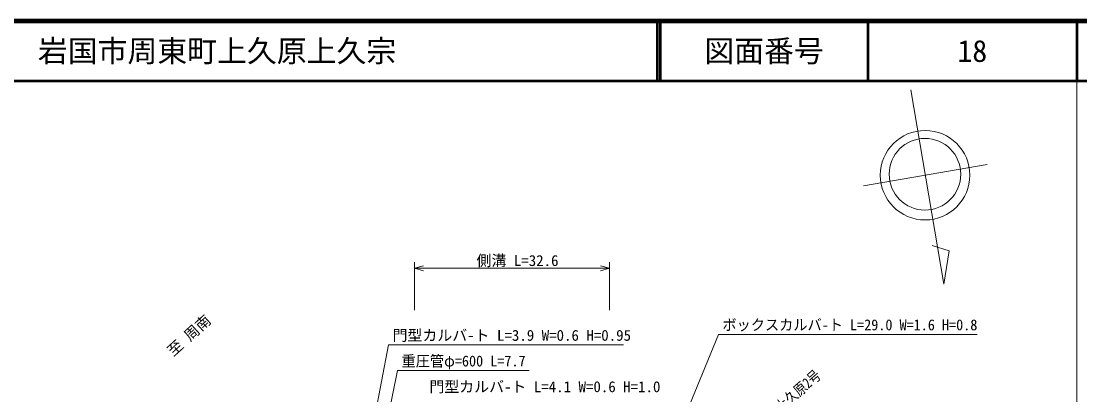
# Model space of a CAD drawing. Units: millimetres, scale not verified. Extents: x 40000 to 680000, y 20000 to 380000.
# Drawn here: x 402226 to 579500, y 317355 to 380000 of the extents above; entities that cross this region are included whole.
import ezdxf
from ezdxf.enums import TextEntityAlignment as Align

# ---------------------------------------------------------------- set-up
doc = ezdxf.new("R2010")
doc.units = ezdxf.units.MM
doc.header["$LTSCALE"] = 1000
for name, color, linetype, lineweight in [('M-BGD-EXST', 7, 'Continuous', 13), ('M-BMK-SRVR', 3, 'Continuous', 13), ('M-STR-HTXT', 7, 'Continuous', 13), ('M-TTL', 2, 'Continuous', 140), ('M-TTL-BAND', 7, 'Continuous', 13), ('M-TTL-LINE', 7, 'Continuous', 50)]:
    doc.layers.add(name, color=color, linetype=linetype, lineweight=lineweight)
doc.layers.add('M-BMK-HTXT', color=7, linetype='Continuous')
doc.layers.add('M-TTL-TXT', color=7, linetype='Continuous')
doc.styles.add('ＭＳ ゴシック', font='')
doc.styles.get('ＭＳ ゴシック').set_extended_font_data('MS Gothic')

msp = doc.modelspace()

# ---------------------------------------------------------------- linework, layer by layer
at = {"layer": 'M-BMK-SRVR'}
for p, q in [((551196, 368476), (556740, 335915)), ((563981, 355944), (543279, 352419)), ((557619, 341514), (554749, 342391)), ((556740, 335915), (557619, 341514))]:
    msp.add_line(p, q, dxfattribs=at)
for centre, radius in [((553589, 354175), 7500), ((553571, 354332), 6000)]:
    msp.add_circle(centre, radius, dxfattribs=at)
at = {"layer": 'M-STR-HTXT'}
for p, q in [((468086, 331550), (468086, 339578)), ((468086, 338578), (469586, 338998)), ((499223, 338998), (500723, 338578)), ((500723, 339578), (500723, 331550)), ((469586, 338158), (468086, 338578)), ((468086, 338578), (500723, 338578)), ((500723, 338578), (499223, 338158)), ((507989, 300745), (518981, 327477)), ((518981, 327477), (562331, 327477)), ((458622, 298836), (463743, 325718)), ((463743, 325718), (503093, 325718)), ((460601, 298603), (465256, 321412)), ((465256, 321412), (487272, 321412))]:
    msp.add_line(p, q, dxfattribs=at)
at = {"layer": 'M-TTL'}
msp.add_line((680000, 380000), (40000, 380000), dxfattribs=at)
at = {"layer": 'M-TTL-BAND'}
msp.add_line((579000, 20000), (579000, 370000), dxfattribs=at)
at = {"layer": 'M-TTL-LINE'}
for p, q in [((508747, 380000), (508747, 370000)), ((509247, 380000), (509247, 370000)), ((543997, 380000), (543997, 370000)), ((579000, 380000), (579000, 370000)), ((40000, 370000), (680000, 370000))]:
    msp.add_line(p, q, dxfattribs=at)

# ---------------------------------------------------------------- texts
at = {"layer": 'M-BGD-EXST', "style": 'ＭＳ ゴシック'}
msp.add_text('至 周南', height=1833, rotation=42.164, dxfattribs=at).set_placement((428075, 323314), align=Align.BOTTOM_LEFT)
at = {"layer": 'M-BMK-HTXT', "style": 'ＭＳ ゴシック', "width": 0.8}
msp.add_text('市道上久原2号', height=1833, rotation=41.2, dxfattribs=at).set_placement((526881, 311337), align=Align.BOTTOM_LEFT)
at = {"layer": 'M-STR-HTXT', "style": 'ＭＳ ゴシック'}
for s, p in [('側溝 L=32.6', (478477, 338405)), ('門型カルバ-ト L=3.9 W=0.6 H=0.95', (464410, 325867)), ('門型カルバ-ト L=4.1 W=0.6 H=1.0', (470577, 317255))]:
    msp.add_text(s, height=1833, dxfattribs=at).set_placement(p, align=Align.BOTTOM_LEFT)
at = {"layer": 'M-STR-HTXT', "style": 'ＭＳ ゴシック', "width": 0.95}
for s, p in [('ボックスカルバ-ト L=29.0 W=1.6 H=0.8', (519648, 327625)), ('重圧管φ=600 L=7.7', (465922, 321561))]:
    msp.add_text(s, height=1833, dxfattribs=at).set_placement(p, align=Align.BOTTOM_LEFT)
at = {"layer": 'M-TTL-TXT', "style": 'ＭＳ ゴシック'}
msp.add_text('岩国市周東町上久原上久宗', height=3666, dxfattribs=at).set_placement((405024, 375000), align=Align.MIDDLE_LEFT)
for s, p in [('図面番号', (526622, 375000)), ('18', (561497, 375000))]:
    msp.add_text(s, height=3666, dxfattribs=at).set_placement(p, align=Align.MIDDLE_CENTER)

doc.saveas('drawing.dxf')
